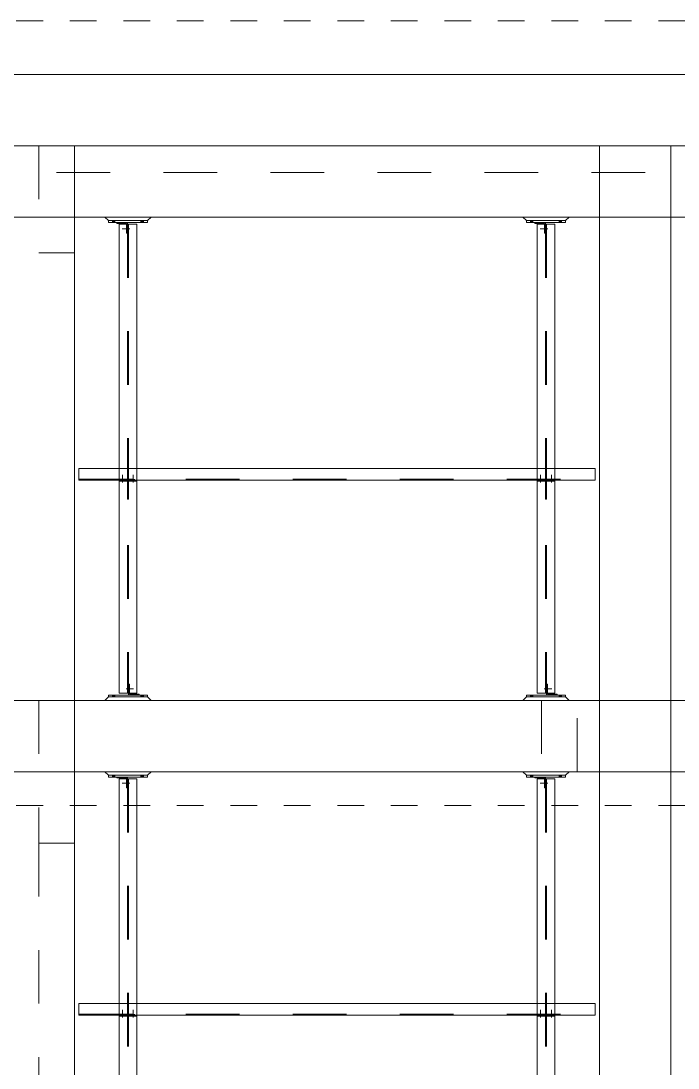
# Model space of a CAD drawing. Header units: millimetres. Extents: x 663313 to 1226001, y 1431724 to 1620898.
# Drawn here: x 663632.11 to 663635.79, y 1524677.55 to 1524683.43 of the extents above; entities that cross this region are included whole.
import ezdxf

# ---------------------------------------------------------------- set-up
doc = ezdxf.new("R2010")
doc.units = ezdxf.units.MM
for name, pattern in [('XKITLINE00', [0]), ('XKITLINE01', [4, 1, -1, 1, -1]), ('XKITLINE02', [4, 2, -2])]:
    doc.linetypes.add(name, pattern=pattern)
for name, color, linetype, lineweight in [('Bolt', 7, 'Continuous', 0), ('Part', 7, 'Continuous', 0), ('S-GRID', 7, 'Continuous', 9)]:
    doc.layers.add(name, color=color, linetype=linetype, lineweight=lineweight)

# ---------------------------------------------------------------- blocks, each defined once
blk = doc.blocks.new('*A20322505')
at = {"layer": 'S-GRID', "color": 7, "linetype": 'XKITLINE01', "lineweight": 0}
blk.add_line((486.810012, 230.525023), (601.986223, 230.525023), dxfattribs=at)
blk = doc.blocks.new('*A20332506')
at = {"layer": 'S-GRID', "color": 7, "linetype": 'XKITLINE01', "lineweight": 0}
blk.add_line((486.810012, 225.858356), (601.986223, 225.858356), dxfattribs=at)
blk = doc.blocks.new('*A20342507')
at = {"layer": 'Part', "color": 7, "linetype": 'XKITLINE02', "lineweight": 0}
for p, q in [((583.982697, 225.858356), (506.31605, 225.858356)), ((506.31605, 224.858356), (583.982697, 224.858356))]:
    blk.add_line(p, q, dxfattribs=at)
blk = doc.blocks.new('*A20352508')
at = {"layer": 'Part', "color": 7, "linetype": 'XKITLINE00', "lineweight": 0}
for p, q in [((565.816016, 228.525023), (505.81603, 228.525023)), ((565.816016, 225.858356), (526.082717, 225.858356))]:
    blk.add_line(p, q, dxfattribs=at)
blk = doc.blocks.new('*A20362509')
at = {"layer": 'Part', "color": 7, "linetype": 'XKITLINE02', "lineweight": 0}
blk.add_line((523.41605, 225.858356), (583.982697, 225.858356), dxfattribs=at)
at = {"layer": 'Part', "color": 7, "linetype": 'XKITLINE00', "lineweight": 0}
for p, q in [((565.816016, 225.858356), (526.082717, 225.858356)), ((565.816016, 223.191689), (526.082717, 223.191689))]:
    blk.add_line(p, q, dxfattribs=at)
blk = doc.blocks.new('*A20382511')
at = {"layer": 'S-GRID', "color": 7, "linetype": 'XKITLINE01', "lineweight": 0}
blk.add_line((486.810012, 201.191689), (601.986223, 201.191689), dxfattribs=at)
blk = doc.blocks.new('*A20392512')
at = {"layer": 'Part', "color": 7, "linetype": 'XKITLINE00', "lineweight": 0}
for p, q in [((565.816016, 205.125023), (526.082717, 205.125023)), ((565.816016, 202.458356), (526.082717, 202.458356))]:
    blk.add_line(p, q, dxfattribs=at)
at = {"layer": 'Part', "color": 7, "linetype": 'XKITLINE02', "lineweight": 0}
blk.add_line((523.41605, 202.458356), (583.982714, 202.458356), dxfattribs=at)
blk = doc.blocks.new('*A20442517')
at = {"layer": 'Part', "color": 7, "linetype": 'XKITLINE00', "lineweight": 0}
for p, q in [((544.649401, 213.791689), (544.649401, 222.925023)), ((544.649401, 222.925023), (545.316067, 222.925023)), ((545.316067, 222.925023), (545.316067, 213.791689)), ((544.649401, 213.318356), (544.649401, 205.391689)), ((545.316067, 205.391689), (545.316067, 213.318356)), ((544.649401, 205.391689), (545.316067, 205.391689))]:
    blk.add_line(p, q, dxfattribs=at)
at = {"layer": 'Part', "color": 7, "linetype": 'XKITLINE02', "lineweight": 0}
for p, q in [((544.962734, 222.925023), (544.962734, 205.391689)), ((545.002734, 222.925023), (545.002734, 205.391689)), ((544.649401, 213.791689), (544.649401, 213.318356)), ((545.316067, 213.791689), (545.316067, 213.318356))]:
    blk.add_line(p, q, dxfattribs=at)
blk = doc.blocks.new('*A20462519')
at = {"layer": 'Part', "color": 7, "linetype": 'XKITLINE00', "lineweight": 0}
for p, q in [((560.942717, 222.925023), (560.27605, 222.925023)), ((560.27605, 222.925023), (560.27605, 213.791689)), ((560.942717, 222.925023), (560.942717, 213.791689)), ((560.27605, 213.318356), (560.27605, 205.391689)), ((560.942717, 213.318356), (560.942717, 205.391689)), ((560.942717, 205.391689), (560.27605, 205.391689))]:
    blk.add_line(p, q, dxfattribs=at)
at = {"layer": 'Part', "color": 7, "linetype": 'XKITLINE02', "lineweight": 0}
for p, q in [((560.589383, 222.925023), (560.589383, 205.391689)), ((560.629383, 222.925023), (560.629383, 205.391689)), ((560.27605, 213.791689), (560.27605, 213.318356)), ((560.942717, 213.791689), (560.942717, 213.318356))]:
    blk.add_line(p, q, dxfattribs=at)
blk = doc.blocks.new('*A20542527')
at = {"layer": 'Part', "color": 7, "linetype": 'XKITLINE00', "lineweight": 0}
for q in [(540.316051, 225.858356), (542.982717, 163.791689)]:
    blk.add_line((542.982717, 225.858356), q, dxfattribs=at)
blk = doc.blocks.new('*A20552528')
at = {"layer": 'Part', "color": 7, "linetype": 'XKITLINE00', "lineweight": 0}
for p, q in [((562.609383, 225.858356), (562.609383, 163.791689)), ((565.27605, 225.858356), (562.609383, 225.858356)), ((565.27605, 225.858356), (565.27605, 163.791689))]:
    blk.add_line(p, q, dxfattribs=at)
blk = doc.blocks.new('*A22412714')
at = {"layer": 'Part', "color": 7, "linetype": 'XKITLINE02', "lineweight": 0}
for p, q in [((542.982697, 199.791689), (541.649363, 199.791689)), ((541.649363, 199.791689), (541.649363, 170.658356)), ((542.982697, 170.658356), (542.982697, 199.791689)), ((541.649363, 170.658356), (542.982697, 170.658356))]:
    blk.add_line(p, q, dxfattribs=at)
blk = doc.blocks.new('*A22452718')
at = {"layer": 'Part', "color": 7, "linetype": 'XKITLINE00', "lineweight": 0}
for p, q in [((545.316067, 202.191689), (544.649401, 202.191689)), ((544.649401, 202.191689), (544.649401, 193.791689)), ((545.316067, 202.191689), (545.316067, 193.791689)), ((544.649401, 193.318356), (544.649401, 183.791689)), ((545.316067, 193.318356), (545.316067, 183.791689)), ((544.649401, 183.318356), (544.649401, 173.791689)), ((545.316067, 183.318356), (545.316067, 173.791689)), ((544.649401, 173.318356), (544.649401, 170.791689)), ((545.316067, 173.318356), (545.316067, 170.791689)), ((545.316067, 170.791689), (544.649401, 170.791689))]:
    blk.add_line(p, q, dxfattribs=at)
at = {"layer": 'Part', "color": 7, "linetype": 'XKITLINE02', "lineweight": 0}
for p, q in [((544.962734, 202.191689), (544.962734, 170.791689)), ((545.002734, 202.191689), (545.002734, 170.791689)), ((544.649401, 193.791689), (544.649401, 193.318356)), ((545.316067, 193.791689), (545.316067, 193.318356)), ((544.649401, 183.791689), (544.649401, 183.318356)), ((545.316067, 183.791689), (545.316067, 183.318356)), ((544.649401, 173.791689), (544.649401, 173.318356)), ((545.316067, 173.791689), (545.316067, 173.318356))]:
    blk.add_line(p, q, dxfattribs=at)
blk = doc.blocks.new('*A22872760')
at = {"layer": 'Part', "color": 7, "linetype": 'XKITLINE00', "lineweight": 0}
for p, q in [((560.942717, 202.191689), (560.27605, 202.191689)), ((560.27605, 202.191689), (560.27605, 193.791689)), ((560.942717, 202.191689), (560.942717, 193.791689)), ((560.27605, 193.318356), (560.27605, 183.791689)), ((560.942717, 193.318356), (560.942717, 189.191689)), ((560.942717, 186.525023), (560.942717, 183.791689)), ((560.27605, 183.318356), (560.27605, 173.791689)), ((560.942717, 183.318356), (560.942717, 173.791689)), ((560.27605, 173.318356), (560.27605, 170.791689)), ((560.942717, 173.318356), (560.942717, 170.791689)), ((560.942717, 170.791689), (560.27605, 170.791689))]:
    blk.add_line(p, q, dxfattribs=at)
at = {"layer": 'Part', "color": 7, "linetype": 'XKITLINE02', "lineweight": 0}
for p, q in [((560.589383, 202.191689), (560.589383, 170.791689)), ((560.629383, 202.191689), (560.629383, 170.791689)), ((560.27605, 193.791689), (560.27605, 193.318356)), ((560.942717, 193.791689), (560.942717, 193.318356)), ((560.942717, 189.191689), (560.942717, 186.525023)), ((560.27605, 183.791689), (560.27605, 183.318356)), ((560.942717, 183.791689), (560.942717, 183.318356)), ((560.27605, 173.791689), (560.27605, 173.318356)), ((560.942717, 173.791689), (560.942717, 173.318356))]:
    blk.add_line(p, q, dxfattribs=at)
blk = doc.blocks.new('*A23402813')
at = {"layer": 'Part', "color": 7, "linetype": 'XKITLINE02', "lineweight": 0}
for p, q in [((542.98271, 205.125023), (541.649377, 205.125023)), ((541.649377, 205.125023), (541.649377, 199.791689)), ((542.98271, 199.791689), (542.98271, 205.125023)), ((541.649377, 199.791689), (542.98271, 199.791689))]:
    blk.add_line(p, q, dxfattribs=at)
blk = doc.blocks.new('*A23412814')
at = {"layer": 'Part', "color": 7, "linetype": 'XKITLINE00', "lineweight": 0}
for p, q in [((544.962734, 193.318356), (545.002734, 193.318356)), ((544.962734, 193.318356), (544.962734, 192.651689)), ((544.962734, 193.118356), (545.002734, 193.118356)), ((545.002734, 192.651689), (545.002734, 193.318356)), ((544.962734, 192.651689), (545.002734, 192.651689))]:
    blk.add_line(p, q, dxfattribs=at)
blk = doc.blocks.new('*A23422815')
at = {"layer": 'Bolt'}
for points in [[(544.736, 193.358), (544.736, 193.398), (544.829, 193.398), (544.829, 193.358)], [(545.136, 193.358), (545.136, 193.398), (545.229, 193.398), (545.229, 193.358)], [(544.736, 193.318), (544.736, 193.358), (544.829, 193.358), (544.829, 193.318)], [(545.136, 193.318), (545.136, 193.358), (545.229, 193.358), (545.229, 193.318)]]:
    blk.add_hatch(color=7, dxfattribs=at).paths.add_polyline_path(points, flags=17)
at = {"layer": 'Bolt', "color": 7, "linetype": 'XKITLINE00', "lineweight": 0}
for p, q in [((544.736, 193.358), (544.736, 193.398)), ((544.783, 193.266), (544.783, 193.552)), ((544.829, 193.358), (544.829, 193.398)), ((545.136, 193.358), (545.136, 193.398)), ((545.183, 193.266), (545.183, 193.552)), ((545.229, 193.358), (545.229, 193.398)), ((544.736, 193.318), (544.736, 193.358)), ((544.829, 193.318), (544.829, 193.358)), ((545.136, 193.318), (545.136, 193.358)), ((545.229, 193.318), (545.229, 193.358))]:
    blk.add_line(p, q, dxfattribs=at)
blk = doc.blocks.new('*A23562829')
at = {"layer": 'Bolt'}
for points in [[(544.403, 205.258), (544.403, 205.325), (544.496, 205.325), (544.496, 205.258)], [(545.469, 205.258), (545.469, 205.325), (545.563, 205.325), (545.563, 205.258)]]:
    blk.add_hatch(color=7, dxfattribs=at).paths.add_polyline_path(points, flags=17)
at = {"layer": 'Bolt', "color": 7, "linetype": 'XKITLINE00', "lineweight": 0}
for p, q in [((544.403, 205.258), (544.403, 205.325)), ((544.449, 205.258), (544.449, 205.325)), ((544.496, 205.258), (544.496, 205.325)), ((545.469, 205.258), (545.469, 205.325)), ((545.516, 205.258), (545.516, 205.325)), ((545.563, 205.258), (545.563, 205.325))]:
    blk.add_line(p, q, dxfattribs=at)
blk = doc.blocks.new('*A23572830')
at = {"layer": 'Bolt', "color": 7, "linetype": 'XKITLINE02', "lineweight": 0}
for p, q in [((544.909934, 205.558356), (545.196067, 205.558356)), ((544.962734, 205.605023), (545.002734, 205.605023)), ((545.002734, 205.605023), (545.036067, 205.605023)), ((544.962734, 205.511689), (545.002734, 205.511689)), ((545.002734, 205.511689), (545.036067, 205.511689))]:
    blk.add_line(p, q, dxfattribs=at)
blk = doc.blocks.new('*A23582831')
at = {"layer": 'Part', "color": 7, "linetype": 'XKITLINE02', "lineweight": 0}
for p, q in [((545.002734, 205.391689), (545.002734, 205.725023)), ((545.002734, 205.725023), (545.036067, 205.725023)), ((545.036067, 205.725023), (545.036067, 205.391689)), ((545.402734, 205.325023), (545.002734, 205.325023))]:
    blk.add_line(p, q, dxfattribs=at)
at = {"layer": 'Part', "color": 7, "linetype": 'XKITLINE00', "lineweight": 0}
for p, q in [((545.002734, 205.325023), (545.002734, 205.391689)), ((545.036067, 205.391689), (545.036067, 205.358356)), ((545.036067, 205.358356), (545.402734, 205.358356)), ((545.402734, 205.358356), (545.402734, 205.325023))]:
    blk.add_line(p, q, dxfattribs=at)
blk = doc.blocks.new('*A23592832')
at = {"layer": 'Part', "color": 7, "linetype": 'XKITLINE00', "lineweight": 0}
for p, q in [((544.249401, 205.258356), (544.116067, 205.125023)), ((545.716067, 205.258356), (544.249401, 205.258356)), ((545.849401, 205.125023), (545.716067, 205.258356))]:
    blk.add_line(p, q, dxfattribs=at)
at = {"layer": 'Part', "color": 7, "linetype": 'XKITLINE02', "lineweight": 0}
blk.add_line((544.116067, 205.125023), (545.849401, 205.125023), dxfattribs=at)
blk = doc.blocks.new('*A23602833')
at = {"layer": 'Part', "color": 7, "linetype": 'XKITLINE00', "lineweight": 0}
for p, q in [((544.249401, 205.325023), (545.716067, 205.325023)), ((544.249401, 205.325023), (544.249401, 205.258356)), ((544.249401, 205.258356), (545.716067, 205.258356)), ((545.716067, 205.325023), (545.716067, 205.258356))]:
    blk.add_line(p, q, dxfattribs=at)
blk = doc.blocks.new('*A23662839')
at = {"layer": 'Bolt'}
for points in [[(544.496, 202.325), (544.496, 202.258), (544.403, 202.258), (544.403, 202.325)], [(545.563, 202.325), (545.563, 202.258), (545.469, 202.258), (545.469, 202.325)]]:
    blk.add_hatch(color=7, dxfattribs=at).paths.add_polyline_path(points, flags=17)
at = {"layer": 'Bolt', "color": 7, "linetype": 'XKITLINE00', "lineweight": 0}
for p, q in [((544.403, 202.325), (544.403, 202.258)), ((544.449, 202.325), (544.449, 202.258)), ((544.496, 202.325), (544.496, 202.258)), ((545.469, 202.325), (545.469, 202.258)), ((545.516, 202.325), (545.516, 202.258)), ((545.563, 202.325), (545.563, 202.258))]:
    blk.add_line(p, q, dxfattribs=at)
blk = doc.blocks.new('*A23672840')
at = {"layer": 'Bolt', "color": 7, "linetype": 'XKITLINE02', "lineweight": 0}
for p, q in [((545.055534, 202.025023), (544.769401, 202.025023)), ((544.962734, 202.071689), (544.929401, 202.071689)), ((545.002734, 202.071689), (544.962734, 202.071689)), ((544.962734, 201.978356), (544.929401, 201.978356)), ((545.002734, 201.978356), (544.962734, 201.978356))]:
    blk.add_line(p, q, dxfattribs=at)
blk = doc.blocks.new('*A23682841')
at = {"layer": 'Part', "color": 7, "linetype": 'XKITLINE00', "lineweight": 0}
for p, q in [((544.562734, 202.225023), (544.562734, 202.258356)), ((544.929401, 202.225023), (544.562734, 202.225023)), ((544.929401, 202.225023), (544.929401, 202.191689)), ((544.962734, 202.258356), (544.962734, 202.191689))]:
    blk.add_line(p, q, dxfattribs=at)
at = {"layer": 'Part', "color": 7, "linetype": 'XKITLINE02', "lineweight": 0}
for p, q in [((544.962734, 202.258356), (544.562734, 202.258356)), ((544.929401, 202.191689), (544.929401, 201.858356)), ((544.962734, 202.191689), (544.962734, 201.858356)), ((544.962734, 201.858356), (544.929401, 201.858356))]:
    blk.add_line(p, q, dxfattribs=at)
blk = doc.blocks.new('*A23692842')
at = {"layer": 'Part', "color": 7, "linetype": 'XKITLINE00', "lineweight": 0}
for p, q in [((544.116067, 202.458356), (544.249401, 202.325023)), ((545.849401, 202.458356), (545.716067, 202.325023)), ((545.716067, 202.325023), (544.249401, 202.325023))]:
    blk.add_line(p, q, dxfattribs=at)
at = {"layer": 'Part', "color": 7, "linetype": 'XKITLINE02', "lineweight": 0}
blk.add_line((545.849401, 202.458356), (544.116067, 202.458356), dxfattribs=at)
blk = doc.blocks.new('*A23702843')
at = {"layer": 'Part', "color": 7, "linetype": 'XKITLINE00', "lineweight": 0}
for p, q in [((544.249401, 202.258356), (544.249401, 202.325023)), ((545.716067, 202.325023), (544.249401, 202.325023)), ((545.716067, 202.258356), (544.249401, 202.258356)), ((545.716067, 202.258356), (545.716067, 202.325023))]:
    blk.add_line(p, q, dxfattribs=at)
blk = doc.blocks.new('*A23762849')
at = {"layer": 'Part', "color": 7, "linetype": 'XKITLINE00', "lineweight": 0}
for p, q in [((562.442717, 193.791689), (543.149251, 193.791689)), ((543.149251, 193.791689), (543.149251, 193.358356)), ((562.442717, 193.791689), (562.442717, 193.358356)), ((562.442717, 193.358356), (543.149251, 193.358356))]:
    blk.add_line(p, q, dxfattribs=at)
at = {"layer": 'Part', "color": 7, "linetype": 'XKITLINE02', "lineweight": 0}
blk.add_line((543.149251, 193.398356), (562.442717, 193.398356), dxfattribs=at)
blk = doc.blocks.new('*A23772850')
at = {"layer": 'Part', "color": 7, "linetype": 'XKITLINE00', "lineweight": 0}
for p, q in [((560.27605, 193.318356), (560.27605, 193.358356)), ((560.942717, 193.318356), (560.27605, 193.318356)), ((560.942717, 193.358356), (560.942717, 193.318356))]:
    blk.add_line(p, q, dxfattribs=at)
at = {"layer": 'Part', "color": 7, "linetype": 'XKITLINE02', "lineweight": 0}
blk.add_line((560.27605, 193.358356), (560.942717, 193.358356), dxfattribs=at)
blk = doc.blocks.new('*A23782851')
at = {"layer": 'Part', "color": 7, "linetype": 'XKITLINE00', "lineweight": 0}
for p, q in [((560.589383, 193.318356), (560.629383, 193.318356)), ((560.589383, 193.318356), (560.589383, 192.651689)), ((560.589383, 193.118356), (560.629383, 193.118356)), ((560.629383, 192.651689), (560.629383, 193.318356)), ((560.589383, 192.651689), (560.629383, 192.651689))]:
    blk.add_line(p, q, dxfattribs=at)
blk = doc.blocks.new('*A23792852')
at = {"layer": 'Bolt'}
for points in [[(560.363, 193.358), (560.363, 193.398), (560.456, 193.398), (560.456, 193.358)], [(560.763, 193.358), (560.763, 193.398), (560.856, 193.398), (560.856, 193.358)], [(560.363, 193.318), (560.363, 193.358), (560.456, 193.358), (560.456, 193.318)], [(560.763, 193.318), (560.763, 193.358), (560.856, 193.358), (560.856, 193.318)]]:
    blk.add_hatch(color=7, dxfattribs=at).paths.add_polyline_path(points, flags=17)
at = {"layer": 'Bolt', "color": 7, "linetype": 'XKITLINE00', "lineweight": 0}
for p, q in [((560.363, 193.358), (560.363, 193.398)), ((560.409, 193.266), (560.409, 193.552)), ((560.456, 193.358), (560.456, 193.398)), ((560.763, 193.358), (560.763, 193.398)), ((560.809, 193.266), (560.809, 193.552)), ((560.856, 193.358), (560.856, 193.398)), ((560.363, 193.318), (560.363, 193.358)), ((560.456, 193.318), (560.456, 193.358)), ((560.763, 193.318), (560.763, 193.358)), ((560.856, 193.318), (560.856, 193.358))]:
    blk.add_line(p, q, dxfattribs=at)
blk = doc.blocks.new('*A23802853')
at = {"layer": 'Part', "color": 7, "linetype": 'XKITLINE02', "lineweight": 0}
for p, q in [((561.77604, 205.125023), (560.442707, 205.125023)), ((560.442707, 205.125023), (560.442707, 202.458356)), ((561.77604, 202.458356), (561.77604, 205.125023)), ((560.442707, 202.458356), (561.77604, 202.458356))]:
    blk.add_line(p, q, dxfattribs=at)
blk = doc.blocks.new('*A23812854')
at = {"layer": 'Part', "color": 7, "linetype": 'XKITLINE00', "lineweight": 0}
for p, q in [((559.87605, 202.258356), (559.87605, 202.325023)), ((561.342717, 202.325023), (559.87605, 202.325023)), ((561.342717, 202.258356), (559.87605, 202.258356)), ((561.342717, 202.258356), (561.342717, 202.325023))]:
    blk.add_line(p, q, dxfattribs=at)
blk = doc.blocks.new('*A23822855')
at = {"layer": 'Part', "color": 7, "linetype": 'XKITLINE00', "lineweight": 0}
for p, q in [((559.742717, 202.458356), (559.87605, 202.325023)), ((561.47605, 202.458356), (561.342717, 202.325023)), ((561.342717, 202.325023), (559.87605, 202.325023))]:
    blk.add_line(p, q, dxfattribs=at)
at = {"layer": 'Part', "color": 7, "linetype": 'XKITLINE02', "lineweight": 0}
blk.add_line((561.47605, 202.458356), (559.742717, 202.458356), dxfattribs=at)
blk = doc.blocks.new('*A23832856')
at = {"layer": 'Part', "color": 7, "linetype": 'XKITLINE00', "lineweight": 0}
for p, q in [((560.189383, 202.225023), (560.189383, 202.258356)), ((560.55605, 202.225023), (560.189383, 202.225023)), ((560.55605, 202.225023), (560.55605, 202.191689)), ((560.589383, 202.258356), (560.589383, 202.191689))]:
    blk.add_line(p, q, dxfattribs=at)
at = {"layer": 'Part', "color": 7, "linetype": 'XKITLINE02', "lineweight": 0}
for p, q in [((560.589383, 202.258356), (560.189383, 202.258356)), ((560.55605, 202.191689), (560.55605, 201.858356)), ((560.589383, 202.191689), (560.589383, 201.858356)), ((560.589383, 201.858356), (560.55605, 201.858356))]:
    blk.add_line(p, q, dxfattribs=at)
blk = doc.blocks.new('*A23842857')
at = {"layer": 'Bolt', "color": 7, "linetype": 'XKITLINE02', "lineweight": 0}
for p, q in [((560.682183, 202.025023), (560.39605, 202.025023)), ((560.589383, 202.071689), (560.55605, 202.071689)), ((560.629383, 202.071689), (560.589383, 202.071689)), ((560.589383, 201.978356), (560.55605, 201.978356)), ((560.629383, 201.978356), (560.589383, 201.978356))]:
    blk.add_line(p, q, dxfattribs=at)
blk = doc.blocks.new('*A23852858')
at = {"layer": 'Bolt'}
for points in [[(560.123, 202.325), (560.123, 202.258), (560.029, 202.258), (560.029, 202.325)], [(561.189, 202.325), (561.189, 202.258), (561.096, 202.258), (561.096, 202.325)]]:
    blk.add_hatch(color=7, dxfattribs=at).paths.add_polyline_path(points, flags=17)
at = {"layer": 'Bolt', "color": 7, "linetype": 'XKITLINE00', "lineweight": 0}
for p, q in [((560.029, 202.325), (560.029, 202.258)), ((560.076, 202.325), (560.076, 202.258)), ((560.123, 202.325), (560.123, 202.258)), ((561.096, 202.325), (561.096, 202.258)), ((561.143, 202.325), (561.143, 202.258)), ((561.189, 202.325), (561.189, 202.258))]:
    blk.add_line(p, q, dxfattribs=at)
blk = doc.blocks.new('*A23862859')
at = {"layer": 'Part', "color": 7, "linetype": 'XKITLINE00', "lineweight": 0}
for p, q in [((559.87605, 205.325023), (561.342717, 205.325023)), ((559.87605, 205.325023), (559.87605, 205.258356)), ((559.87605, 205.258356), (561.342717, 205.258356)), ((561.342717, 205.325023), (561.342717, 205.258356))]:
    blk.add_line(p, q, dxfattribs=at)
blk = doc.blocks.new('*A23872860')
at = {"layer": 'Part', "color": 7, "linetype": 'XKITLINE00', "lineweight": 0}
for p, q in [((559.87605, 205.258356), (559.742717, 205.125023)), ((561.342717, 205.258356), (559.87605, 205.258356)), ((561.47605, 205.125023), (561.342717, 205.258356))]:
    blk.add_line(p, q, dxfattribs=at)
at = {"layer": 'Part', "color": 7, "linetype": 'XKITLINE02', "lineweight": 0}
blk.add_line((559.742717, 205.125023), (561.47605, 205.125023), dxfattribs=at)
blk = doc.blocks.new('*A23882861')
at = {"layer": 'Part', "color": 7, "linetype": 'XKITLINE02', "lineweight": 0}
for p, q in [((560.629383, 205.391689), (560.629383, 205.725023)), ((560.629383, 205.725023), (560.662717, 205.725023)), ((560.662717, 205.725023), (560.662717, 205.391689)), ((561.029383, 205.325023), (560.629383, 205.325023))]:
    blk.add_line(p, q, dxfattribs=at)
at = {"layer": 'Part', "color": 7, "linetype": 'XKITLINE00', "lineweight": 0}
for p, q in [((560.629383, 205.325023), (560.629383, 205.391689)), ((560.662717, 205.391689), (560.662717, 205.358356)), ((560.662717, 205.358356), (561.029383, 205.358356)), ((561.029383, 205.358356), (561.029383, 205.325023))]:
    blk.add_line(p, q, dxfattribs=at)
blk = doc.blocks.new('*A23892862')
at = {"layer": 'Bolt', "color": 7, "linetype": 'XKITLINE02', "lineweight": 0}
for p, q in [((560.536583, 205.558356), (560.822717, 205.558356)), ((560.589383, 205.605023), (560.629383, 205.605023)), ((560.629383, 205.605023), (560.662717, 205.605023)), ((560.589383, 205.511689), (560.629383, 205.511689)), ((560.629383, 205.511689), (560.662717, 205.511689))]:
    blk.add_line(p, q, dxfattribs=at)
blk = doc.blocks.new('*A23902863')
at = {"layer": 'Bolt'}
for points in [[(560.029, 205.258), (560.029, 205.325), (560.123, 205.325), (560.123, 205.258)], [(561.096, 205.258), (561.096, 205.325), (561.189, 205.325), (561.189, 205.258)]]:
    blk.add_hatch(color=7, dxfattribs=at).paths.add_polyline_path(points, flags=17)
at = {"layer": 'Bolt', "color": 7, "linetype": 'XKITLINE00', "lineweight": 0}
for p, q in [((560.029, 205.258), (560.029, 205.325)), ((560.076, 205.258), (560.076, 205.325)), ((560.123, 205.258), (560.123, 205.325)), ((561.096, 205.258), (561.096, 205.325)), ((561.143, 205.258), (561.143, 205.325)), ((561.189, 205.258), (561.189, 205.325))]:
    blk.add_line(p, q, dxfattribs=at)
blk = doc.blocks.new('*A23962869')
at = {"layer": 'Part', "color": 7, "linetype": 'XKITLINE00', "lineweight": 0}
for p, q in [((544.649401, 193.318356), (544.649401, 193.358356)), ((545.316067, 193.318356), (544.649401, 193.318356)), ((545.316067, 193.358356), (545.316067, 193.318356))]:
    blk.add_line(p, q, dxfattribs=at)
at = {"layer": 'Part', "color": 7, "linetype": 'XKITLINE02', "lineweight": 0}
blk.add_line((544.649401, 193.358356), (545.316067, 193.358356), dxfattribs=at)
blk = doc.blocks.new('*A24682941')
at = {"layer": 'Part', "color": 7, "linetype": 'XKITLINE02', "lineweight": 0}
for p, q in [((542.982717, 225.858356), (541.649384, 225.858356)), ((541.649384, 225.858356), (541.649384, 221.858356)), ((542.982717, 221.858356), (542.982717, 225.858356)), ((541.649384, 221.858356), (542.982717, 221.858356))]:
    blk.add_line(p, q, dxfattribs=at)
blk = doc.blocks.new('*A24732946')
at = {"layer": 'Part', "color": 7, "linetype": 'XKITLINE00', "lineweight": 0}
for p, q in [((544.649401, 213.318356), (544.649401, 213.358356)), ((545.316067, 213.358356), (545.316067, 213.318356)), ((545.316067, 213.318356), (544.649401, 213.318356))]:
    blk.add_line(p, q, dxfattribs=at)
at = {"layer": 'Part', "color": 7, "linetype": 'XKITLINE02', "lineweight": 0}
blk.add_line((544.649401, 213.358356), (545.316067, 213.358356), dxfattribs=at)
blk = doc.blocks.new('*A24742947')
at = {"layer": 'Part', "color": 7, "linetype": 'XKITLINE00', "lineweight": 0}
for p, q in [((544.962734, 213.318356), (545.002734, 213.318356)), ((544.962734, 213.318356), (544.962734, 212.651689)), ((544.962734, 213.118356), (545.002734, 213.118356)), ((545.002734, 212.651689), (545.002734, 213.318356)), ((544.962734, 212.651689), (545.002734, 212.651689))]:
    blk.add_line(p, q, dxfattribs=at)
blk = doc.blocks.new('*A24752948')
at = {"layer": 'Bolt'}
for points in [[(544.736, 213.358), (544.736, 213.398), (544.829, 213.398), (544.829, 213.358)], [(544.736, 213.318), (544.736, 213.358), (544.829, 213.358), (544.829, 213.318)], [(545.136, 213.358), (545.136, 213.398), (545.229, 213.398), (545.229, 213.358)], [(545.136, 213.318), (545.136, 213.358), (545.229, 213.358), (545.229, 213.318)]]:
    blk.add_hatch(color=7, dxfattribs=at).paths.add_polyline_path(points, flags=17)
at = {"layer": 'Bolt', "color": 7, "linetype": 'XKITLINE00', "lineweight": 0}
for p, q in [((544.736, 213.358), (544.736, 213.398)), ((544.736, 213.318), (544.736, 213.358)), ((544.783, 213.266), (544.783, 213.552)), ((544.829, 213.358), (544.829, 213.398)), ((544.829, 213.318), (544.829, 213.358)), ((545.136, 213.358), (545.136, 213.398)), ((545.136, 213.318), (545.136, 213.358)), ((545.183, 213.266), (545.183, 213.552)), ((545.229, 213.358), (545.229, 213.398)), ((545.229, 213.318), (545.229, 213.358))]:
    blk.add_line(p, q, dxfattribs=at)
blk = doc.blocks.new('*A24892962')
at = {"layer": 'Part', "color": 7, "linetype": 'XKITLINE00', "lineweight": 0}
for p, q in [((544.249401, 222.991689), (544.249401, 223.058356)), ((545.716067, 223.058356), (544.249401, 223.058356)), ((545.716067, 222.991689), (544.249401, 222.991689)), ((545.716067, 222.991689), (545.716067, 223.058356))]:
    blk.add_line(p, q, dxfattribs=at)
blk = doc.blocks.new('*A24902963')
at = {"layer": 'Part', "color": 7, "linetype": 'XKITLINE00', "lineweight": 0}
for p, q in [((544.116067, 223.191689), (544.249401, 223.058356)), ((545.849401, 223.191689), (545.716067, 223.058356)), ((545.716067, 223.058356), (544.249401, 223.058356))]:
    blk.add_line(p, q, dxfattribs=at)
at = {"layer": 'Part', "color": 7, "linetype": 'XKITLINE02', "lineweight": 0}
blk.add_line((545.849401, 223.191689), (544.116067, 223.191689), dxfattribs=at)
blk = doc.blocks.new('*A24912964')
at = {"layer": 'Part', "color": 7, "linetype": 'XKITLINE00', "lineweight": 0}
for p, q in [((544.562734, 222.958356), (544.562734, 222.991689)), ((544.929401, 222.958356), (544.562734, 222.958356)), ((544.929401, 222.958356), (544.929401, 222.925023)), ((544.962734, 222.991689), (544.962734, 222.925023))]:
    blk.add_line(p, q, dxfattribs=at)
at = {"layer": 'Part', "color": 7, "linetype": 'XKITLINE02', "lineweight": 0}
for p, q in [((544.962734, 222.991689), (544.562734, 222.991689)), ((544.929401, 222.925023), (544.929401, 222.591689)), ((544.962734, 222.925023), (544.962734, 222.591689)), ((544.962734, 222.591689), (544.929401, 222.591689))]:
    blk.add_line(p, q, dxfattribs=at)
blk = doc.blocks.new('*A24922965')
at = {"layer": 'Bolt', "color": 7, "linetype": 'XKITLINE02', "lineweight": 0}
for p, q in [((545.055534, 222.758356), (544.769401, 222.758356)), ((544.962734, 222.805023), (544.929401, 222.805023)), ((545.002734, 222.805023), (544.962734, 222.805023)), ((544.962734, 222.711689), (544.929401, 222.711689)), ((545.002734, 222.711689), (544.962734, 222.711689))]:
    blk.add_line(p, q, dxfattribs=at)
blk = doc.blocks.new('*A24932966')
at = {"layer": 'Bolt'}
for points in [[(544.496, 223.058), (544.496, 222.992), (544.403, 222.992), (544.403, 223.058)], [(545.563, 223.058), (545.563, 222.992), (545.469, 222.992), (545.469, 223.058)]]:
    blk.add_hatch(color=7, dxfattribs=at).paths.add_polyline_path(points, flags=17)
at = {"layer": 'Bolt', "color": 7, "linetype": 'XKITLINE00', "lineweight": 0}
for p, q in [((544.403, 223.058), (544.403, 222.992)), ((544.449, 223.058), (544.449, 222.992)), ((544.496, 223.058), (544.496, 222.992)), ((545.469, 223.058), (545.469, 222.992)), ((545.516, 223.058), (545.516, 222.992)), ((545.563, 223.058), (545.563, 222.992))]:
    blk.add_line(p, q, dxfattribs=at)
blk = doc.blocks.new('*A24952968')
at = {"layer": 'Part', "color": 7, "linetype": 'XKITLINE00', "lineweight": 0}
for p, q in [((562.442717, 213.791689), (543.149251, 213.791689)), ((543.149251, 213.791689), (543.149251, 213.358356)), ((562.442717, 213.791689), (562.442717, 213.358356)), ((562.442717, 213.358356), (543.149251, 213.358356))]:
    blk.add_line(p, q, dxfattribs=at)
at = {"layer": 'Part', "color": 7, "linetype": 'XKITLINE02', "lineweight": 0}
blk.add_line((543.149251, 213.398356), (562.442717, 213.398356), dxfattribs=at)
blk = doc.blocks.new('*A24962969')
at = {"layer": 'Part', "color": 7, "linetype": 'XKITLINE00', "lineweight": 0}
for p, q in [((560.27605, 213.318356), (560.27605, 213.358356)), ((560.942717, 213.358356), (560.942717, 213.318356)), ((560.942717, 213.318356), (560.27605, 213.318356))]:
    blk.add_line(p, q, dxfattribs=at)
at = {"layer": 'Part', "color": 7, "linetype": 'XKITLINE02', "lineweight": 0}
blk.add_line((560.27605, 213.358356), (560.942717, 213.358356), dxfattribs=at)
blk = doc.blocks.new('*A24972970')
at = {"layer": 'Part', "color": 7, "linetype": 'XKITLINE00', "lineweight": 0}
for p, q in [((560.589383, 213.318356), (560.629383, 213.318356)), ((560.589383, 213.318356), (560.589383, 212.651689)), ((560.589383, 213.118356), (560.629383, 213.118356)), ((560.629383, 212.651689), (560.629383, 213.318356)), ((560.589383, 212.651689), (560.629383, 212.651689))]:
    blk.add_line(p, q, dxfattribs=at)
blk = doc.blocks.new('*A24982971')
at = {"layer": 'Bolt'}
for points in [[(560.363, 213.358), (560.363, 213.398), (560.456, 213.398), (560.456, 213.358)], [(560.363, 213.318), (560.363, 213.358), (560.456, 213.358), (560.456, 213.318)], [(560.763, 213.358), (560.763, 213.398), (560.856, 213.398), (560.856, 213.358)], [(560.763, 213.318), (560.763, 213.358), (560.856, 213.358), (560.856, 213.318)]]:
    blk.add_hatch(color=7, dxfattribs=at).paths.add_polyline_path(points, flags=17)
at = {"layer": 'Bolt', "color": 7, "linetype": 'XKITLINE00', "lineweight": 0}
for p, q in [((560.363, 213.358), (560.363, 213.398)), ((560.363, 213.318), (560.363, 213.358)), ((560.409, 213.266), (560.409, 213.552)), ((560.456, 213.358), (560.456, 213.398)), ((560.456, 213.318), (560.456, 213.358)), ((560.763, 213.358), (560.763, 213.398)), ((560.763, 213.318), (560.763, 213.358)), ((560.809, 213.266), (560.809, 213.552)), ((560.856, 213.358), (560.856, 213.398)), ((560.856, 213.318), (560.856, 213.358))]:
    blk.add_line(p, q, dxfattribs=at)
blk = doc.blocks.new('*A25062979')
at = {"layer": 'Part', "color": 7, "linetype": 'XKITLINE00', "lineweight": 0}
for p, q in [((559.87605, 222.991689), (559.87605, 223.058356)), ((561.342717, 223.058356), (559.87605, 223.058356)), ((561.342717, 222.991689), (559.87605, 222.991689)), ((561.342717, 222.991689), (561.342717, 223.058356))]:
    blk.add_line(p, q, dxfattribs=at)
blk = doc.blocks.new('*A25072980')
at = {"layer": 'Part', "color": 7, "linetype": 'XKITLINE00', "lineweight": 0}
for p, q in [((559.742717, 223.191689), (559.87605, 223.058356)), ((561.47605, 223.191689), (561.342717, 223.058356)), ((561.342717, 223.058356), (559.87605, 223.058356))]:
    blk.add_line(p, q, dxfattribs=at)
at = {"layer": 'Part', "color": 7, "linetype": 'XKITLINE02', "lineweight": 0}
blk.add_line((561.47605, 223.191689), (559.742717, 223.191689), dxfattribs=at)
blk = doc.blocks.new('*A25082981')
at = {"layer": 'Part', "color": 7, "linetype": 'XKITLINE00', "lineweight": 0}
for p, q in [((560.189383, 222.958356), (560.189383, 222.991689)), ((560.55605, 222.958356), (560.189383, 222.958356)), ((560.55605, 222.958356), (560.55605, 222.925023)), ((560.589383, 222.991689), (560.589383, 222.925023))]:
    blk.add_line(p, q, dxfattribs=at)
at = {"layer": 'Part', "color": 7, "linetype": 'XKITLINE02', "lineweight": 0}
for p, q in [((560.589383, 222.991689), (560.189383, 222.991689)), ((560.55605, 222.925023), (560.55605, 222.591689)), ((560.589383, 222.925023), (560.589383, 222.591689)), ((560.589383, 222.591689), (560.55605, 222.591689))]:
    blk.add_line(p, q, dxfattribs=at)
blk = doc.blocks.new('*A25092982')
at = {"layer": 'Bolt', "color": 7, "linetype": 'XKITLINE02', "lineweight": 0}
for p, q in [((560.682183, 222.758356), (560.39605, 222.758356)), ((560.589383, 222.805023), (560.55605, 222.805023)), ((560.629383, 222.805023), (560.589383, 222.805023)), ((560.589383, 222.711689), (560.55605, 222.711689)), ((560.629383, 222.711689), (560.589383, 222.711689))]:
    blk.add_line(p, q, dxfattribs=at)
blk = doc.blocks.new('*A25102983')
at = {"layer": 'Bolt'}
for points in [[(560.123, 223.058), (560.123, 222.992), (560.029, 222.992), (560.029, 223.058)], [(561.189, 223.058), (561.189, 222.992), (561.096, 222.992), (561.096, 223.058)]]:
    blk.add_hatch(color=7, dxfattribs=at).paths.add_polyline_path(points, flags=17)
at = {"layer": 'Bolt', "color": 7, "linetype": 'XKITLINE00', "lineweight": 0}
for p, q in [((560.029, 223.058), (560.029, 222.992)), ((560.076, 223.058), (560.076, 222.992)), ((560.123, 223.058), (560.123, 222.992)), ((561.096, 223.058), (561.096, 222.992)), ((561.143, 223.058), (561.143, 222.992)), ((561.189, 223.058), (561.189, 222.992))]:
    blk.add_line(p, q, dxfattribs=at)

msp = doc.modelspace()

# ---------------------------------------------------------------- block references
at = {"color": 7, "lineweight": 0, "xscale": 0.15, "yscale": 0.15, "zscale": 0.15}
for name in ['*A20322505', '*A20352508', '*A20332506', '*A20342507', '*A20362509', '*A20542527', '*A24682941', '*A20552528', '*A24902963', '*A25072980', '*A24892962', '*A24932966', '*A24912964', '*A20442517', '*A24922965', '*A25062979', '*A25102983', '*A25082981', '*A20462519', '*A25092982', '*A24952968', '*A24752948', '*A24982971', '*A24732946', '*A24742947', '*A24962969', '*A24972970', '*A23572830', '*A23582831', '*A23892862', '*A23882861', '*A23592832', '*A23602833', '*A23562829', '*A23872860', '*A23862859', '*A23902863', '*A20392512', '*A23402813', '*A23802853', '*A20382511', '*A23692842', '*A23822855', '*A23702843', '*A23662839', '*A23682841', '*A22452718', '*A23672840', '*A23812854', '*A23852858', '*A23832856', '*A22872760', '*A23842857', '*A22412714', '*A23762849', '*A23422815', '*A23792852', '*A23962869', '*A23412814', '*A23772850', '*A23782851']:
    msp.add_blockref(name, (663550.9626, 1524648.8475), dxfattribs=at)

doc.saveas('drawing.dxf')
